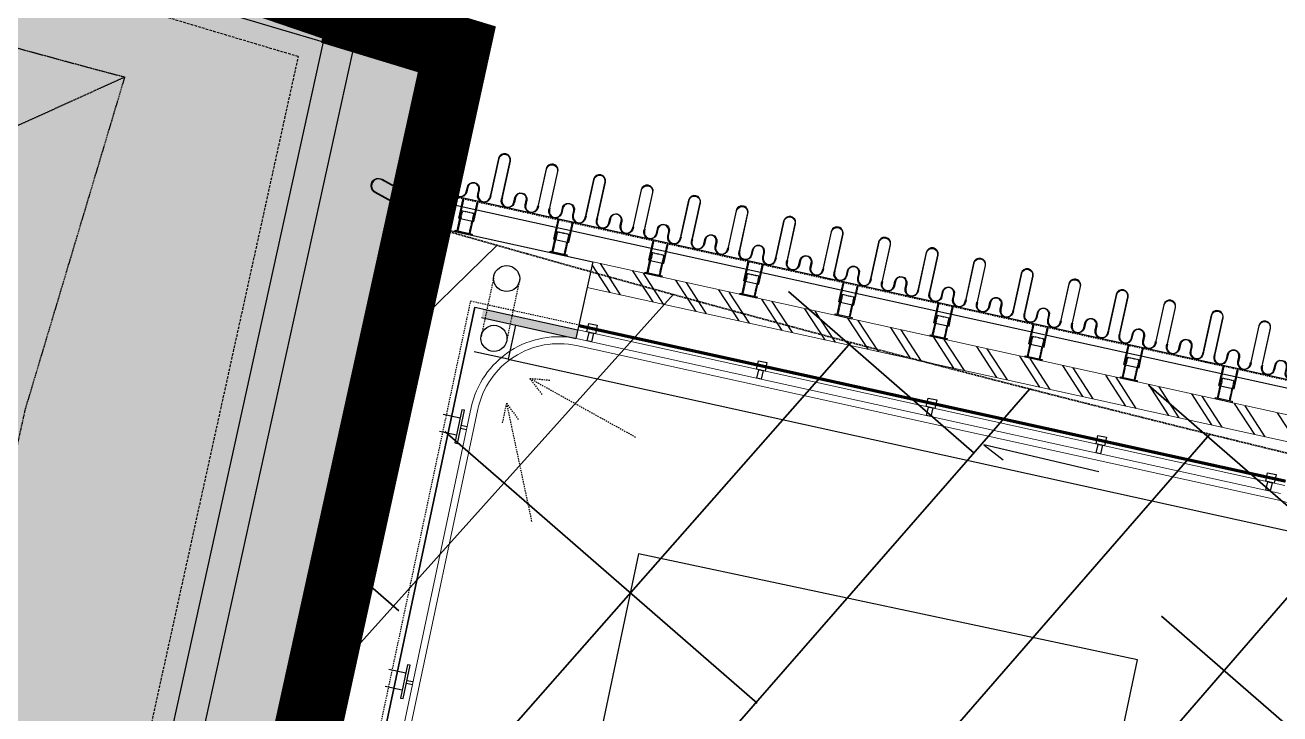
# Model space of a CAD drawing. Header units: millimetres. Extents: x 306 to 836129804, y -168137 to 818603917.
# Drawn here: x 834523970 to 834531193, y 818151856 to 818155819 of the extents above; entities that cross this region are included whole.
import ezdxf

# ---------------------------------------------------------------- set-up
doc = ezdxf.new("R2010")
doc.units = ezdxf.units.MM
doc.header["$LTSCALE"] = 3
for name, pattern in [('3A35X-MAGP-P-SB$0$3A35X-MAGP-P-SB$0$HIDDEN', [0.375, 0.25, -0.125]), ('ACAD_ISO03W100', [30, 12, -18]), ('B0701', [2.34375, 1.5625, -0.78125]), ('Dash 1_100', [2.25, 1.25, -1]), ('DASHED', [0.75, 0.5, -0.25]), ('DIVIDE', [1.25, 0.5, -0.25, 0, -0.25, 0, -0.25]), ('Member Hidden', [4.5, 2.5, -2])]:
    doc.linetypes.add(name, pattern=pattern)
for name, color, linetype in [('_ANCILIARY', 40, 'Continuous'), ('_ANCILIARY HATCH', 1, 'Continuous'), ('_DEV LINE', 96, 'DIVIDE'), ('_P34', 251, 'Continuous'), ('_SUBLEASE', 241, 'Continuous'), ('_SUBLEASE LINE', 10, 'DIVIDE'), ('A-ALUM_CLADD', 251, 'Continuous'), ('A-ALUM_CLADD_H', 251, 'Member Hidden'), ('A-ALUM_CLADD_S', 251, 'Continuous'), ('A-DETL-MEND_H', 251, 'Member Hidden'), ('A-DRAIN', 251, 'Continuous'), ('A-FLOR-BALUSTRADE', 251, 'Continuous'), ('A-FLOR-HRAL_FIX', 251, 'Continuous'), ('ADS060_1', 251, 'Continuous'), ('ADS240__', 251, 'Continuous'), ('ADS280_R', 251, 'Member Hidden')]:
    doc.layers.add(name, color=color, linetype=linetype)
for name, color, linetype, lineweight in [('A-FLOR-HRAL', 251, 'Continuous', 13), ('ADS060', 251, 'Continuous', 30), ('ADS280__', 251, 'Continuous', 13), ('ADS280_S', 251, 'Continuous', 30), ('Eva-New', 1, 'ACAD_ISO03W100', 18), ('Hatch (HOR not under LTC submission)', 252, 'Continuous', 35), ('UAJ-23FLOR-a3', 251, 'Continuous', 13), ('UAJ-28STRU', 251, 'Continuous', 35)]:
    doc.layers.add(name, color=color, linetype=linetype, lineweight=lineweight)

# ---------------------------------------------------------------- blocks, each defined once
blk = doc.blocks.new('Handrail Fix')
at = {"layer": 'A-FLOR-HRAL_FIX'}
for p, q in [((-50.00000059604645, 100.3151458501816), (-50, -8.344650268554688e-07)), ((49.99999940395355, 100.315146446228), (50, -3.576278686523438e-07)), ((-7.500000238418579, -15.00000083446503), (-7.49999988079071, -50.00000083446503)), ((7.50000011920929, -50.00000083446503), (7.499999761581421, -15.00000071525574))]:
    blk.add_line(p, q, dxfattribs=at)
blk.add_lwpolyline([(97.80346667766571, -1.192092895507812e-07), (-97.80346667766571, -1.192092895507812e-07), (-97.80346667766571, -15.00000131130219), (97.80346667766571, -15.00000143051147)], close=True, dxfattribs=at)
blk = doc.blocks.new('*U2913')
at = {"layer": 'A-FLOR-HRAL_FIX'}
for points in [[(-13.09688436985016, 51.70547437667847), (35.47304677963257, 39.83274304866791), (23.60031533241272, -8.737188458442688), (-24.96961581707001, 3.135542869567871)], [(-12.82713341712952, 0.1673601865768433), (11.45783185958862, -5.769005537033081), (-0.414900541305542, -54.33893668651581), (-24.69986498355865, -48.40257167816162)]]:
    blk.add_lwpolyline(points, close=True, dxfattribs=at)
blk = doc.blocks.new('*U2912')
at = {"layer": 'A-FLOR-HRAL_FIX', "linetype": 'ByBlock', "lineweight": -2, "transparency": 16777216}
for p in [(0, 0), (971.3986302630441, -237.4546296097049), (1942.797260526088, -474.9092592194098), (2914.195890789132, -712.3638888291146), (3885.594521052176, -949.8185184388195)]:
    blk.add_blockref('*U2913', p, dxfattribs=at)
blk = doc.blocks.new('Cladding_Fixing')
at = {"layer": 'A-ALUM_CLADD_H', "ltscale": 0.3}
for p, q in [((0.2337154150009155, 33.0491738319397), (72.23171532154083, 32.5400218963623)), ((72.27697360515594, 38.93986201286316), (142.3540322780609, 38.44429433345795)), ((-0.233715295791626, -33.04917371273041), (71.76428484916687, -33.55832540988922)), ((71.71902656555176, -39.95816540718079), (141.7960855960846, -40.45373260974884))]:
    blk.add_line(p, q, dxfattribs=at)
at = {"layer": 'A-ALUM_CLADD_H', "ltscale": 0.2}
for p, q in [((118.7305524349213, 32.21119368076324), (72.23171496391296, 32.54002177715302)), ((118.7659106254578, 37.21106898784637), (72.26707303524017, 37.53989696502686)), ((118.7659106254578, 37.2110687494278), (118.227764248848, -38.88702857494354)), ((118.2277636528015, -38.88702881336212), (71.72892618179321, -38.55820059776306)), ((118.2631219625473, -33.88715398311615), (71.76428461074829, -33.5583256483078))]:
    blk.add_line(p, q, dxfattribs=at)
at = {"layer": 'A-ALUM_CLADD_H', "ltscale": 0.1}
for p, q in [((142.3540327548981, 38.44429469108582), (187.1788446903229, 38.12730467319489)), ((142.3893904685974, 43.44416975975037), (187.2142174243927, 43.12717986106873)), ((141.623131275177, -45.45263481140137), (186.5852938890457, -45.77059614658356)), ((141.6584891080856, -40.45275986194611), (186.6206666231155, -40.77072107791901))]:
    blk.add_line(p, q, dxfattribs=at)
at = {"layer": 'A-ALUM_CLADD_S'}
for p, q in [((0.2690731287002563, 38.04904866218567), (72.26707315444946, 37.53989684581757)), ((72.31233143806458, 43.93973696231842), (71.68366885185242, -44.95804023742676)), ((72.31233143806458, 43.93973696231842), (142.3893903493881, 43.44416964054108)), ((-0.269073486328125, -38.04904878139496), (71.72892677783966, -38.55820059776306)), ((71.68366885185242, -44.95804023742676), (141.7607278823853, -45.45360743999481))]:
    blk.add_line(p, q, dxfattribs=at)
blk.add_lwpolyline([(-8.353578329086304, -49.94217658042908), (-7.646420836448669, 50.05532348155975), (0.3535786867141724, 49.9987496137619), (-0.3535784482955933, -49.99874973297119)], close=True, dxfattribs=at)
blk = doc.blocks.new('Cladding')
at = {"layer": 'A-ALUM_CLADD'}
blk.add_lwpolyline([(25.80037081241608, -24.39472186565399), (123.807232260704, 299.5204206705093, -0.9999999994549248), (206.1214401721954, 274.61317050457), (148.2058537006378, 83.21205997467041, 0.7216691233340303), (202.4552654027939, 44.86476027965546), (226.6088246107101, 62.6581734418869, -0.9999999992976364), (268.1267892122269, 6.299867391586304), (243.973228931427, -11.49354588985443, 0.7213508956913973), (264.4864027500153, -74.67183530330658), (464.4779644012451, -76.08668029308319, -0.9999999983369033), (463.9827601909637, -146.0849281549454), (250.4885270595551, -144.5745595693588), (250.5097501277924, -141.5746341943741), (464.0039830207825, -143.0850021839142, 1), (464.4567413330078, -79.08660471439362), (264.4651790857315, -77.67176020145416, -0.7213493573383642), (242.1938878297806, -9.078189969062805), (266.3474477529526, 8.715224027633667, 0.9999999999999999), (228.3881661891937, 60.24281775951385), (204.2346061468124, 42.44940388202667, -0.7216691215872707), (145.334428191185, 84.08091807365417), (203.2500140666962, 275.4820288419724, 1.000000002024241), (126.6786720752716, 298.6516097784042), (28.67181396484375, -25.26351940631866)], format="xyb", close=True, dxfattribs=at)
at = {"layer": 'A-ALUM_CLADD', "flags": 128}
for points in [[(245.9817456007004, -357.5481913089752), (235.4820077419281, -357.4739099740982, -1), (236.0196573734283, -281.4758114814758), (263.0189814567566, -281.6668193340302, 1), (263.471740603447, -217.668420791626), (236.4724148511887, -217.4774135351181, -1), (237.0100655555725, -141.4793154001236), (247.5098044872284, -141.5535960197449), (247.4885807037354, -144.5535207986832), (236.9888433218002, -144.479240655899, 0.9999999999999999), (236.4936388731003, -214.4774885177612), (263.4929634332657, -214.6684958934784, -0.9999999999999999), (262.9977586269379, -284.6667442321777), (235.9984351396561, -284.4757369756699, 0.9999999999999999), (235.5032308101654, -354.4739855527878), (246.0029695034027, -354.5482662916183)], [(248.9816896915436, -357.5692286491394), (462.4759433269501, -359.0795979499817, -1), (462.0231854915619, -423.0779963731766), (248.5289313793182, -421.5676275491714), (248.5077086687088, -424.5675526857376), (462.001962184906, -426.0779206752777, 0.9999999999999999), (462.4971663951874, -356.0796731710434), (249.002913236618, -354.5693038702011)], [(244.0009299516678, -637.5411843061447), (233.5011925697327, -637.4669027328491, -1), (234.0388420820236, -561.4688060283661), (261.0381661653519, -561.6598128080368, 1), (261.4909240007401, -497.6614143848419), (234.4915995597839, -497.470407128334, -1), (235.0292499065399, -421.4723091125488), (245.5289883613586, -421.5465896129608), (245.5077645778656, -424.5465145111084), (235.0080261230469, -424.4722337722778, 0.9999999999999999), (234.5128228664398, -494.4704823493958), (261.5121474266052, -494.6614894866943, -0.9999999999999999), (261.0169434547424, -564.6597381830215), (234.017618894577, -564.4687298536301, 0.9999999999999999), (233.5224150419235, -634.466979265213), (244.0221531391144, -634.541259765625)], [(247.0008562803268, -637.5624076128006), (460.4951102733612, -639.072776556015, -1), (460.0423529148102, -703.0711747407913), (246.5480990409851, -701.5608063936234), (246.5268759727478, -704.5607312917709), (460.0211296081543, -706.0710996389389, 0.9999999999999999), (460.5163334608078, -636.0728515386581), (247.022079706192, -634.5624817609787)], [(242.0201141834259, -917.5341778993607), (231.5203762054443, -917.4598966836929, -1), (232.0580263137817, -841.461798787117), (259.0573508739471, -841.6528064012527, 1), (259.5101084709167, -777.6544083356857), (232.5107839107513, -777.4633997678757, -1), (233.0484342575073, -701.4653025865555), (243.548171877861, -701.5395826101303), (243.5269492864609, -704.5395076274872), (233.02721118927, -704.4652274847031, 0.9999999999999999), (232.5320068597794, -774.4634754657745), (259.5313315391541, -774.6544834375381, -0.9999999999999999), (259.0361276865005, -844.6527305841446), (232.0368032455444, -844.461724281311, 0.9999999999999999), (231.5415993928909, -914.4599720239639), (242.0413370132446, -914.5342533588409)], [(245.0200399160385, -917.5552154779434), (458.5142933130264, -919.0655845403671, -1), (458.0615355968475, -983.063982963562), (244.5672812461853, -981.5536141395569), (244.5460584163666, -984.5535385608673), (458.0403122901917, -986.0639082193375, 0.9999999999999999), (458.535516500473, -916.0656597614288), (245.0412628650665, -914.5552909374237)], [(240.0392980575562, -1197.52717089653), (229.539560675621, -1197.452890515327, -1), (230.0772109031677, -1121.454792380333), (257.0765345096588, -1121.645799160004, 1), (257.5292924642563, -1057.647401571274), (230.5299680233002, -1057.456394433975, -1), (231.067617893219, -981.4582960605621), (241.567356467247, -981.5325764417648), (241.5461330413818, -984.532500743866), (231.0463950634003, -984.4582203626633, 0.9999999999999999), (230.5511907339096, -1054.456468462944), (257.55051612854, -1054.647475481033, -0.9999999999999999), (257.0553119182587, -1124.645724892616), (230.0559875965118, -1124.454717040062, 0.9999999999999999), (229.5607831478119, -1194.452964901924), (240.0605217218399, -1194.527246952057)], [(243.0392415523529, -1197.548394441605), (456.5334959030151, -1199.058763980865, -1), (456.0807377099991, -1263.057161688805), (242.5864832401276, -1261.546793341637), (242.565260887146, -1264.546717524529), (456.0595141649246, -1266.057087063789, 0.9999999999999999), (456.5547184944153, -1196.058838367462), (243.0604648590088, -1194.548470020294)], [(238.0584819316864, -1477.520164847374), (227.5587451457977, -1477.445884108543, -1), (228.0963952541351, -1401.447786092758), (255.0957186222076, -1401.638793349266, 1), (255.5484771728516, -1337.640394926071), (228.5491523742676, -1337.449387907982, -1), (229.0868020057678, -1261.45128929615), (239.5865408182144, -1261.525569558144), (239.5653179883957, -1264.525495290756), (229.0655791759491, -1264.451213717461, 0.9999999999999999), (228.5703756809235, -1334.449462771416), (255.5697001218796, -1334.640470385551, -0.9999999999999999), (255.0744960308075, -1404.638718605042), (228.0751719474792, -1404.447711467743, 0.9999999999999999), (227.5799674987793, -1474.445959091187), (238.0797054767609, -1474.520239830017)], [(241.0584251880646, -1477.541202902794), (454.5526784658432, -1479.05157160759, -1), (454.0999213457108, -1543.049970030785), (240.6056671142578, -1541.539601445198), (240.5844435691833, -1544.539525985718), (454.0786978006363, -1546.049895048141, 0.9999999999999999), (454.5739018917084, -1476.051646709442), (241.0796476602554, -1474.541277647018)], [(236.0776665210724, -1757.513157963753), (225.577929019928, -1757.438877463341, -1), (226.1155791282654, -1681.440779209137), (253.1149034500122, -1681.631786823273, 1), (253.5676612854004, -1617.633387804031), (226.5683369636536, -1617.442380905151, -1), (227.1059869527817, -1541.44428217411), (237.6057250499725, -1541.51856303215), (237.5845023393631, -1544.518488168716), (227.0847635269165, -1544.444207668304, 0.9999999999999999), (226.5895599126816, -1614.442455649376), (253.5888842344284, -1614.633463144302, -0.9999999999999999), (253.0936803817749, -1684.631711244583), (226.0943560600281, -1684.440703868866, 0.9999999999999999), (225.5991523265839, -1754.438952326775), (236.0988893508911, -1754.513232707977)], [(239.0775945186615, -1757.534566879272), (452.5718486309052, -1759.044935464859, -1), (452.1190905570984, -1823.043334126472), (238.6248369216919, -1821.532964587212), (238.603613615036, -1824.532889842987), (452.0978679656982, -1826.043258905411, 0.9999999999999999), (452.5930716991425, -1756.04501080513), (239.0988175868988, -1754.534641861916)], [(234.0968505144119, -2037.506152391434), (223.5971131324768, -2037.431870818138, -1), (224.1347632408142, -1961.433772206306), (251.1340876817703, -1961.624780535698, 1), (251.5868448019028, -1897.626381993294), (224.5875214338303, -1897.43537402153, -1), (225.1251711845398, -1821.437276601791), (235.6249091625214, -1821.511556863785), (235.6036866903305, -1824.511481404305), (225.1039481163025, -1824.437201142311, 0.9999999999999999), (224.6087437868118, -1894.43544948101), (251.6080687046051, -1894.62645637989, -0.9999999999999999), (251.1128647327423, -1964.624704480171), (224.1135400533676, -1964.433698296547, 0.9999999999999999), (223.6183363199234, -2034.431945800781), (234.1180740594864, -2034.506226420403)], [(237.0967772006989, -2037.527374386787), (450.5910320281982, -2039.037743926048, -1), (450.1382735967636, -2103.036141991615), (236.6440209150314, -2101.525772929192), (236.6227972507477, -2104.525697827339), (450.1170505285263, -2106.036067128181, 0.9999999999999999), (450.612254858017, -2036.037819027901), (237.1180008649826, -2034.527449727058)], [(232.1160364151001, -2317.499330163002), (221.616299033165, -2317.425049543381, -1), (222.1539478302002, -2241.42695081234), (249.1532733440399, -2241.617959141731, 1), (249.6060305833817, -2177.619560241699), (222.6067063808441, -2177.42855322361, -1), (223.1443568468094, -2101.430454969406), (233.6440949440002, -2101.504735708237), (233.6228711605072, -2104.504660367966), (223.1231338977814, -2104.430380344391, 0.9999999999999999), (222.6279298067093, -2174.428627729416), (249.6272535324097, -2174.619635224342, -0.9999999999999999), (249.1320495605469, -2244.617883682251), (222.1327254772186, -2244.42687702179, 0.9999999999999999), (221.6375213861465, -2314.425124526024), (232.1372601985931, -2314.499405503273)], [(230.1352195739746, -2597.492138028145), (219.6354811191559, -2597.417857885361, -1), (220.1731314659119, -2521.419759511948), (247.1724560260773, -2521.610766530037, 1), (247.6252137422562, -2457.612368345261), (220.6258893013, -2457.421360969543, -1), (221.1635394096375, -2381.423262953758), (231.6632781028748, -2381.497543931007), (231.6420547962189, -2384.497468948364), (221.1423165798187, -2384.423187732697, 0.9999999999999999), (220.6471121311188, -2454.421435713768), (247.6464366912842, -2454.612443447113, -0.9999999999999999), (247.1512331962585, -2524.610691070557), (220.151908993721, -2524.419684529305, 0.9999999999999999), (219.6567049026489, -2594.417932868004), (230.1564421653748, -2594.492214083672)], [(235.1159620285034, -2317.520368814468), (448.6102161407471, -2319.030737042427, -1), (448.1574577093124, -2383.02913582325), (234.6632041931152, -2381.518766760826), (234.6419811248779, -2384.518691539764), (448.1362346410751, -2386.029060959816, 0.9999999999999999), (448.6314390897751, -2316.030812382698), (235.1371850967407, -2314.520443081856)], [(235.1159763336182, -2317.520368218422), (448.6102306842804, -2319.030737042427, -1), (448.1574730873108, -2383.029135942459), (234.6632192134857, -2381.518766880035), (234.6419961452484, -2384.518691658974), (448.1362496614456, -2386.02906024456, 0.9999999999999999), (448.6314537525177, -2316.030812621117), (235.1371999979019, -2314.520443439484)], [(233.1351599693298, -2597.513176321983), (446.6294137239456, -2599.02354490757, -1), (446.1766562461853, -2663.021944284439), (232.6824011802673, -2661.511574268341), (232.6611790657043, -2664.511499881744), (446.155433177948, -2666.021869182587, 0.9999999999999999), (446.6506366729736, -2596.023620724678), (233.1563827991486, -2594.513250946999)], [(228.1544036865234, -2877.485132098198), (217.6546652317047, -2877.410851716995, -1), (218.1923155784607, -2801.412753582001), (245.1916403770447, -2801.603759884834, 1), (245.6443979740143, -2737.60536134243), (218.6450740098953, -2737.414354801178, -1), (219.1827231645584, -2661.416256189346), (229.6824617385864, -2661.490537524223), (229.6612387895584, -2664.490461587906), (219.1615009307861, -2664.416181325912, 0.9999999999999999), (218.6662968397141, -2734.41442990303), (245.6656210422516, -2734.605437278748, -0.9999999999999999), (245.1704173088074, -2804.603685498238), (218.1710920333862, -2804.412678480148, 0.9999999999999999), (217.6758890151978, -2874.410925984383), (228.1756267547607, -2874.485206961632)], [(231.1543443202972, -2877.506355404854), (444.6485984325409, -2879.016723752022, -1), (444.195839881897, -2943.015122413635), (230.7015863656998, -2941.504753947258), (230.6803636550903, -2944.50467813015), (444.1746170520782, -2946.015047430992, 0.9999999999999999), (444.6698212623596, -2876.01679956913), (231.1755675077438, -2874.506429314613)], [(226.1735880374908, -3157.478125333786), (215.6738502979279, -3157.403845071793, -1), (216.2115004062653, -3081.405746221542), (243.2108249664307, -3081.596753835678, 1), (243.6635822057724, -3017.598355054855), (216.6642581224442, -3017.407347559929, -1), (217.2019081115723, -2941.409249186516), (227.7016463279724, -2941.483530640602), (227.6804226636887, -2944.483455181122), (217.1806846857071, -2944.409174919128, 0.9999999999999999), (216.6854810714722, -3014.4074229002), (243.6848047971725, -3014.598430037498, -0.9999999999999999), (243.1896014213562, -3084.596679091454), (216.1902766227722, -3084.405671000481, 0.9999999999999999), (215.6950733661652, -3154.403920292854), (226.1948111057281, -3154.478200554848)], [(229.1735273599625, -3157.499162435532), (442.6677808761597, -3159.009532094002, -1), (442.2150237560272, -3223.007931113243), (228.7207686901093, -3221.497561335564), (228.699546456337, -3224.497486829758), (442.1938006877899, -3226.007856249809, 0.9999999999999999), (442.689003944397, -3156.009607434273), (229.1947505474091, -3154.499238371849)], [(224.192772269249, -3437.471119403839), (213.6930342912674, -3437.396837830544, -1), (214.2306839227676, -3361.398739814758), (241.2300088405609, -3361.589747309685, 1), (241.6827664375305, -3297.591349005699), (214.6834425926208, -3297.400341272354, -1), (215.221092581749, -3221.40224313736), (225.7208305597305, -3221.476523995399), (225.6996066570282, -3224.476448297501), (215.1998691558838, -3224.402168393135, 0.9999999999999999), (214.704666018486, -3294.400416254997), (241.7039897441864, -3294.591423988342, -0.9999999999999999), (241.2087860107422, -3364.589672088623), (214.2094613313675, -3364.398665428162, 0.9999999999999999), (213.7142570018768, -3434.39691388607), (224.2139956951141, -3434.471194386482)], [(227.1926989555359, -3437.492341756821), (440.6869531869888, -3439.002710223198, -1), (440.2341947555542, -3503.001108884811), (226.739941239357, -3501.490740299225), (226.7187179327011, -3504.490665435791), (440.2129724025726, -3506.00103366375, 0.9999999999999999), (440.7081758975983, -3436.002786397934), (227.2139217853546, -3434.492416739464)], [(222.2119573354721, -3717.464112639427), (211.7122187614441, -3717.389832019806, -1), (212.2498686313629, -3641.391733288765), (239.249193072319, -3641.582740664482, 1), (239.7019504308701, -3577.584341883659), (212.7026264667511, -3577.39333486557, -1), (213.2402765750885, -3501.395237088203), (223.7400143146515, -3501.46951687336), (223.7187914848328, -3504.469441771507), (213.2190536260605, -3504.395161271095, 0.9999999999999999), (212.7238495349884, -3574.393409609795), (239.7231737375259, -3574.58441722393, -0.9999999999999999), (239.227970123291, -3644.582665681839), (212.2286448478699, -3644.391658425331, 0.9999999999999999), (211.7334409952164, -3714.38990676403), (222.2331795692444, -3714.464187026024)], [(225.2118819952011, -3717.485149741173), (438.7061361074448, -3718.995518565178, -1), (438.2533783912659, -3782.993918061256), (224.7591242790222, -3781.483548760414), (224.7379012107849, -3784.483473300934), (438.2321546077728, -3785.993841528893, 0.9999999999999999), (438.7273592948914, -3715.995594024658), (225.2331049442291, -3714.485224246979)], [(220.2311407327652, -3997.457105398178), (209.7314028739929, -3997.382825016975, -1), (210.2690521478653, -3921.384726643562), (237.2683770656586, -3921.575733661652, 1), (237.7211351394653, -3857.577335476875), (210.7218111753464, -3857.386328101158, -1), (211.2594610452652, -3781.388229727745), (221.7591989040375, -3781.462510466576), (221.7379752397537, -3784.462435603142), (211.2382377386093, -3784.388154983521, 0.9999999999999999), (210.7430338859558, -3854.386402964592), (237.7423579692841, -3854.577410697937, -0.9999999999999999), (237.2471543550491, -3924.575659275055), (210.2478294372559, -3924.384651422501, 0.9999999999999999), (209.7526261806488, -3994.382900118828), (220.2523635625839, -3994.457180738449)], [(223.2310781478882, -3997.47851395607), (436.7253320217133, -3998.988883972168, -1), (436.2725747823715, -4062.987281680107), (222.7783198356628, -4061.476912379265), (222.7570968866348, -4064.47683763504), (436.2513512372971, -4065.98720729351, 0.9999999999999999), (436.7465550899506, -3995.988958835602), (223.2523012161255, -3994.478588700294)], [(218.2503252029419, -4277.450099110603), (207.7505867481232, -4277.375818133354, -1), (208.288237452507, -4201.37771987915), (235.2875611782074, -4201.568727493286, 1), (235.7403197288513, -4137.570328950882), (208.7409949302673, -4137.379321694374, -1), (209.2786450386047, -4061.381223082542), (219.7783834934235, -4061.455504059792), (219.7571600675583, -4064.455428481102), (209.257422208786, -4064.38114798069, 0.9999999999999999), (208.7622179985046, -4134.379396319389), (235.76154255867, -4134.570403814316, -0.9999999999999999), (235.2663383483887, -4204.568652749062), (208.2670142650604, -4204.377645015717, 0.9999999999999999), (207.7718095779419, -4274.375892996788), (218.2715487480164, -4274.450173974037)], [(221.2502610683441, -4277.471321702003), (434.7445154190063, -4278.981692075729, -1), (434.2917573451996, -4342.980090260506), (220.7975032329559, -4341.469720005989), (220.7762796878815, -4344.469645380974), (434.2705340385437, -4345.980014681816, 0.9999999999999999), (434.7657380104065, -4275.981766581535), (221.2714848518372, -4274.471397638321)], [(216.2695097923279, -4557.443277955055), (205.7697725296021, -4557.368996858597, -1), (206.3074226379395, -4481.370899438858), (233.3067464828491, -4481.561906456947, 1), (233.7595047950745, -4417.563507199287), (206.7601804733276, -4417.372500896454, -1), (207.2978295087814, -4341.374402165413), (217.797568321228, -4341.448682904243), (217.7763457298279, -4344.448608160019), (207.2766072750092, -4344.374327421188, 0.9999999999999999), (206.7814035415649, -4414.372575879097), (233.7807281017303, -4414.563582658768, -0.9999999999999999), (233.285523891449, -4484.561831235886), (206.2861995697021, -4484.370823740959, 0.9999999999999999), (205.7909955978394, -4554.369072675705), (216.2907335758209, -4554.44335258007)], [(214.2886939048767, -4837.436085700989), (203.7889552116394, -4837.361805081367, -1), (204.3266054391861, -4761.363707780838), (231.3259296417236, -4761.554713845253, 1), (231.778687953949, -4697.556316018105), (204.7793632745743, -4697.365308880806, -1), (205.317013502121, -4621.367210149765), (215.816751241684, -4621.441491127014), (215.7955286502838, -4624.441415905952), (205.2957903146744, -4624.367135763168, 0.9999999999999999), (204.8005863428116, -4694.365384221077), (231.7999103069305, -4694.556391000748, -0.9999999999999999), (231.3047068119049, -4764.554639101028), (204.3053829669952, -4764.363632082939, 0.9999999999999999), (203.8101785182953, -4834.361880421638), (214.3099173307419, -4834.436160087585)], [(219.2694358825684, -4557.464315652847), (432.7636897563934, -4558.97468483448, -1), (432.3109321594238, -4622.973082900047), (218.8166780471802, -4621.462714314461), (218.79545545578, -4624.462639570236), (432.2897090911865, -4625.973008036613, 0.9999999999999999), (432.7849135398865, -4555.974759459496), (219.2906588315964, -4554.464390397072)], [(219.2694358825684, -4557.464315652847), (432.7636897563934, -4558.97468483448, -1), (432.3109321594238, -4622.973082900047), (218.8166780471802, -4621.462714314461), (218.79545545578, -4624.462639570236), (432.2897090911865, -4625.973008036613, 0.9999999999999999), (432.7849135398865, -4555.974759459496), (219.2906588315964, -4554.464390397072)], [(217.2886190414429, -4837.457123279572), (430.7828730344772, -4838.96749329567, -1), (430.3301141262054, -4902.96589076519), (216.8358612060547, -4901.455522060394), (216.8146384954453, -4904.455446362495), (430.3088915348053, -4905.965816617012, 0.9999999999999999), (430.8040964603424, -4835.967567443848), (217.3098418712616, -4834.457198619843)], [(212.3078780174255, -5117.429079174995), (201.808140039444, -5117.354798793793, -1), (202.3457899093628, -5041.356700062752), (229.3451141119003, -5041.547706961632, 1), (229.797872543335, -4977.549309492111), (202.798547744751, -4977.358301401138, -1), (203.3361977338791, -4901.360204219818), (213.8359352350235, -4901.434484839439), (213.8147126436234, -4904.434409618378), (203.3149741888046, -4904.36012840271, 0.9999999999999999), (202.8197705745697, -4974.358377456665), (229.8190947771072, -4974.549383640289, -0.9999999999999999), (229.323890209198, -5044.547633051872), (202.3245666027069, -5044.356625795364, 0.9999999999999999), (201.8293627500534, -5114.354873299599), (212.3291008472443, -5114.429154038429)]]:
    blk.add_lwpolyline(points, format="xyb", close=True, dxfattribs=at)
at = {"layer": 'A-ALUM_CLADD_H'}
blk.add_line((195.0018336772919, -1.378992199897766), (98.51516270637512, -13639.68931663036), dxfattribs=at)
at = {"layer": 'A-ALUM_CLADD_S'}
for p, q in [((150.0029596090317, -1.060625433921814), (53.75258409976959, -13605.97087645531)), ((200.0017085075378, -1.414350628852844), (103.4887883663177, -13643.43505322933)), ((150.0029584169388, -1.060774922370911), (199.9949994087219, -1.414303064346313)), ((178.1998813152313, -2376.119180440903), (178.5818963050842, -2322.120544791222)), ((162.3533551692963, -4616.063127875328), (162.7353689670563, -4562.064491629601))]:
    blk.add_line(p, q, dxfattribs=at)
for p in [(6.265566468238831, -247.8504233360291), (2.303935289382935, -807.8364098072052), (-1.657697200775146, -1367.822396636009), (-5.619327425956726, -1927.808568954468), (-9.580959677696228, -2487.794370889664), (-13.54259133338928, -3047.780357003212), (-17.50422334671021, -3607.766343951225), (-21.46585321426392, -4167.752516388893), (-25.42748618125916, -4727.738318324089)]:
    blk.add_blockref('Cladding_Fixing', p, dxfattribs=at)
blk = doc.blocks.new('3A35X-MAGP-P-LD-00-0')
at = {"layer": 'ADS060'}
h = blk.add_hatch(dxfattribs=at)
h.set_pattern_fill('FP_1', color=256, scale=0.9999999999999998, angle=0.4247657505205502, style=0, pattern_type=2)
h.set_pattern_definition([(122.9987037505205, (835227484.5833691, 818098913.8702449), (-149.1178177614596, -96.83344683558539), []), (122.9987037505205, (835227298.2471479, 818098953.481638), (-149.1178177614596, -96.83344683558539), [])])
h.paths.add_polyline_path([(834531277.586486, 818153413.4529101), (834531311.9469162, 818153558.6764684), (834527237.4670022, 818154456.1377065), (834527206.2793324, 818154309.4276183)])
at = {"layer": 'ADS060_1', "extrusion": (1.880910302515561e-16, 5.786629276315583e-16, -1)}
blk.add_hatch(color=256, dxfattribs=at).paths.add_polyline_path([(-834527140.789384, 818154016.6500374), (-834527151.5314486, 818154065.482486), (-834526607.3661113, 818154185.1868888), (-834526596.9691302, 818154136.278529)])
at = {"layer": 'A-DETL-MEND_H', "linetype": 'Member Hidden'}
for p, q in [((834526875.2833239, 818153786.4728127), (834527487.5094212, 818153447.0921917)), ((834526875.2833239, 818153786.4728127), (834526947.4989527, 818153690.6349132)), ((834526875.2833239, 818153786.4728127), (834526994.8264501, 818153776.0114119)), ((834526740.9772013, 818153644.1865853), (834526716.0251364, 818153526.8094392)), ((834526740.9772013, 818153644.1865853), (834526886.4998546, 818152959.4799639)), ((834526740.9772013, 818153644.1865853), (834526811.5092298, 818153547.102946))]:
    blk.add_line(p, q, dxfattribs=at)
at = {"layer": 'A-DRAIN', "linetype": 'Member Hidden'}
for p, q in [((834526667.2750098, 818154365.3793948), (834526594.1493284, 818154021.3884901)), ((834526816.9825865, 818154356.0176928), (834526743.8569052, 818154012.0267884))]:
    blk.add_line(p, q, dxfattribs=at)
at = {"layer": 'A-DRAIN'}
for p, q in [((834526792.366537, 818154093.295477), (834526750.7125174, 818153897.6765893)), ((834526750.7125175, 818153897.6765894), (834526555.0839406, 818153939.263366)), ((834526750.7125175, 818153897.6765891), (834531702.4526991, 818152808.442436)), ((834530150.954042, 818153248.4165616), (834529489.2240838, 818153404.9843173)), ((834529489.2240835, 818153404.9843175), (834529599.0752115, 818153318.1930175))]:
    blk.add_line(p, q, dxfattribs=at)
for centre in [(834526742.1287981, 818154360.6985438), (834526669.0031166, 818154016.7076391)]:
    blk.add_circle(centre, 74.9999999999686, dxfattribs=at)
at = {"layer": 'A-FLOR-BALUSTRADE', "extrusion": (1.490972701279067e-07, -3.279811924478855e-08, 0.9999999999999885), "const_width": 17.99999999999998, "elevation": 97.59180554065418, "flags": 128}
blk.add_lwpolyline([(834527156.9024708, 818154089.8987212), (834531225.8830234, 818153194.8125184)], dxfattribs=at)
at = {"layer": 'A-FLOR-HRAL'}
for p, q in [((834526537.9519597, 818153618.2211424), (834524738.5182651, 818145153.4952985)), ((834524777.6484609, 818145145.1990201), (834526577.0776746, 818153609.9037874))]:
    blk.add_line(p, q, dxfattribs=at)
at = {"layer": 'A-FLOR-HRAL', "extrusion": (0, 0, -1)}
for centre, radius in [((-834527041.6955454, 818153511.1351957), 515), ((-834527041.6955454, 818153511.1351956), 475.0000000000004)]:
    blk.add_arc(centre, radius, 12.00129932160978, 102.4062067002164, dxfattribs=at)
at = {"layer": 'A-FLOR-HRAL'}
blk.add_arc((834531085.1232749, 818152621.6700498), 475.0000000000002, 347.9987006783902, 77.59379329978356, dxfattribs=at)
at = {"layer": 'ADS060_1'}
for p, q in [((834526558.5324426, 818154195.9292212), (834524521.149037, 818144611.8896289)), ((834526596.9691302, 818154136.278529), (834527140.789384, 818154016.6500375))]:
    blk.add_line(p, q, dxfattribs=at)
at = {"layer": 'ADS240__'}
for p, q in [((834527501.586911, 818152776.902884), (834526420.2279187, 818147690.076339)), ((834530372.4118509, 818152166.633456), (834527501.586911, 818152776.902884)), ((834529688.2172617, 818148948.0503234), (834530372.4118509, 818152166.633456))]:
    blk.add_line(p, q, dxfattribs=at)
at = {"layer": 'ADS280__'}
for p, q in [((834531306.4435138, 818153561.0331314), (834527237.4670008, 818154456.1376987)), ((834531274.2166593, 818153414.5359305), (834527205.2401462, 818154309.6404977)), ((834531220.5069983, 818153170.3735412), (834527151.5304857, 818154065.4781088)), ((834531195.7665385, 818153124.6442719), (834527152.3388093, 818154014.1094177)), ((834531187.172887, 818153085.5783129), (834527143.7451575, 818153975.0434587))]:
    blk.add_line(p, q, dxfattribs=at)
at = {"layer": 'ADS280_R'}
for p, q in [((834524485.561233, 818144588.7845286), (834526535.4595507, 818154231.7220302)), ((834526535.4595507, 818154231.7220302), (834527152.6782718, 818154095.94749))]:
    blk.add_line(p, q, dxfattribs=at)
at = {"layer": 'ADS280_S'}
for p, q in [((834526251.027881, 818154673.1372705), (834524046.7128292, 818144303.8071988)), ((834526251.027881, 818154673.1372706), (834527237.4670008, 818154456.1376987)), ((834527237.4670025, 818154456.1377065), (834527140.789384, 818154016.6500374)), ((834524521.1435363, 818144611.8907982), (834526558.5269686, 818154195.9305165)), ((834526558.5324428, 818154195.9292212), (834527151.5314486, 818154065.482486))]:
    blk.add_line(p, q, dxfattribs=at)
at = {"layer": 'A-ALUM_CLADD', "rotation": 77.9987000004271}
blk.add_blockref('Cladding', (834526251.0278809, 818154673.1372713), dxfattribs=at)
at = {"layer": 'A-FLOR-HRAL_FIX'}
for name, p, rotation in [('*U2912', (834527229.439565, 818154051.2966344), 1.330142416734881), ('Handrail Fix', (834526463.9092814, 818153510.4046432), 77.9987000004271), ('Handrail Fix', (834526152.0084554, 818152043.1903183), 77.9987000004271)]:
    blk.add_blockref(name, p, dxfattribs=dict(at, rotation=rotation))
blk = doc.blocks.new('3A35X-MAGP-P-ADR-L00-L1')
at = {"layer": '_P34', "ltscale": 0.5}
h = blk.add_hatch(dxfattribs=at)
h.set_pattern_fill('AR-B816C', color=256, scale=0.4999999999999998, angle=89.99999999999997)
h.set_pattern_definition([(93.99890853463734, (0, 0), (-108.4379694977669, 94.26731549800994), [198.4374999999994, -4.762499999999982]), (93.99890853463734, (2.334421882864262, -101.6847672010699), (-108.4379694977669, 94.26731549800994), [198.4374999999994, -4.762499999999982]), (183.9989085346374, (0, 0), (-94.26731549800994, -108.4379694977669), [-106.3625, 96.83749999999998]), (183.9989085346374, (0.3321247030980885, -4.750905117020011), (-94.26731549800994, -108.4379694977669), [-106.3625, 96.83749999999998])])
edge = h.paths.add_edge_path()
edge.add_line((834498358.3628454, 818135395.2669195), (834498238.6547248, 818135386.9023591))
edge.add_line((834498238.6547244, 818135386.9023591), (834495869.4420483, 818169293.5255804))
edge.add_arc((834558589.6119121, 818267563.9519162), 116579.9999992069, 237.4523305936991, 253.6065766200759)
edge.add_line((834525687.0821314, 818155723.3513551), (834523043.6406257, 818143726.3217762))
edge.add_line((834523043.6406257, 818143726.3217766), (834533513.9823585, 818141439.4523213))
edge.add_line((834533513.9823585, 818141439.4523208), (834540215.091814, 818141890.4671811))
edge.add_line((834540215.0918145, 818141890.4671811), (834540854.9022352, 818132740.3476467))
edge.add_line((834540854.9022347, 818132740.3476467), (834540735.1943893, 818132731.9791503))
edge.add_line((834540735.1943893, 818132731.9791503), (834540747.7500025, 818132552.4175826))
edge.add_line((834540747.750002, 818132552.4175831), (834541047.0196157, 818132573.3388243))
edge.add_line((834541047.0196161, 818132573.3388238), (834540382.1304576, 818142082.1168644))
edge.add_line((834540382.1304581, 818142082.1168644), (834533527.4087672, 818141620.7632086))
edge.add_line((834533527.4087667, 818141620.7632086), (834523258.2276665, 818143863.6963611))
edge.add_line((834523258.227667, 818143863.6963606), (834525899.0308046, 818155848.7519352))
edge.add_arc((834558589.6119123, 818267563.9519161), 116399.9999991818, 237.2761763110763, 253.6892421611536, ccw=False)
edge.add_line((834495664.915487, 818169638.2526346), (834498071.6393842, 818135194.7933377))
edge.add_line((834498071.6393842, 818135194.7933382), (834498370.9096855, 818135215.7047391))
edge.add_line((834498370.909686, 818135215.7047396), (834498358.3628454, 818135395.2669204))
at = {"layer": '_P34'}
blk.add_lwpolyline([(834498358.3628454, 818135395.2669195), (834498238.6547244, 818135386.9023591), (834495869.4420478, 818169293.5255809, 0.07060316006220448), (834525687.0821314, 818155723.3513551), (834523043.6406257, 818143726.3217766), (834533513.9823585, 818141439.4523208), (834540215.0918145, 818141890.4671811), (834540854.9022347, 818132740.3476467), (834540735.1943893, 818132731.9791503), (834540747.750002, 818132552.4175831), (834541047.0196161, 818132573.3388238), (834540382.1304581, 818142082.1168644), (834533527.4087667, 818141620.7632086), (834523258.227667, 818143863.6963606), (834525899.0308042, 818155848.7519357, -0.07173819498195992), (834495664.915487, 818169638.2526346), (834498071.6393842, 818135194.7933382), (834498370.909686, 818135215.7047396)], format="xyb", close=True, dxfattribs=at)
at = {"layer": '_P34', "linetype": '3A35X-MAGP-P-SB$0$3A35X-MAGP-P-SB$0$HIDDEN', "ltscale": 20}
blk.add_lwpolyline([(834542595.0243094, 818106125.7467446), (834540103.7279495, 818141762.7003928), (834533505.0314192, 818141318.5783956), (834522900.5825984, 818143634.7387196), (834525545.8120232, 818155639.8826152, -0.0698494689097604), (834496005.7401897, 818169064.4646074), (834500608.6595712, 818103190.5778556)], format="xyb", close=True, dxfattribs=at)
at = {"layer": '_P34', "linetype": 'B0701'}
blk.add_lwpolyline([(834523875.9559855, 818153173.3897928), (834518993.7202656, 818152832.0840728), (834518985.8630275, 818152944.4785819), (834518838.625644, 818152934.1854812), (834518517.2501299, 818157531.3279424, 0.03236969444574655), (834524545.2925327, 818155521.4558066), (834523971.0450343, 818153604.9435813)], format="xyb", close=True, dxfattribs=at)
at = {"layer": '_P34', "linetype": 'B0701', "elevation": 2.4325102580983e-10}
blk.add_lwpolyline([(834518838.6256418, 818152934.185481), (834524545.2925327, 818155521.4558066)], dxfattribs=at)
at = {"layer": 'UAJ-23FLOR-a3'}
blk.add_line((834523262.3867204, 818143882.5718632), (834525899.0308042, 818155848.7519357), dxfattribs=at)
at = {"layer": 'UAJ-28STRU', "linetype": 'DASHED', "ltscale": 4}
blk.add_line((834526255.2064832, 818154676.8392296), (834523973.1046621, 818144319.7284038), dxfattribs=at)
blk.add_arc((834559539.7375472, 818270280.6021721), 120300.0000613705, 253.9378799260773, 260.3681005267348, dxfattribs=at)

msp = doc.modelspace()

# ---------------------------------------------------------------- hatches: boundary and pattern name
at = {"layer": '_ANCILIARY'}
h = msp.add_hatch(color=256, dxfattribs=at)
h.dxf.hatch_style = 1
edge = h.paths.add_edge_path()
edge.add_line((834542914.9929979, 818105847.3744769), (834540403.5646987, 818141782.8646219))
edge.add_line((834540403.5646987, 818141782.8646219), (834541139.3042858, 818141835.453347))
edge.add_line((834541139.3042858, 818141835.453347), (834543263.3236696, 818129534.6901776))
edge.add_line((834543263.3236696, 818129534.6901776), (834545013.3910961, 818104490.4836831))
edge.add_line((834545013.3910961, 818104490.4836831), (834531772.206491, 818103564.8224277))
edge.add_line((834531772.206491, 818103564.8224277), (834520997.037054, 818101658.7480603))
edge.add_line((834520997.037054, 818101658.7480603), (834495928.0096353, 818099906.2290766))
edge.add_line((834495928.0096353, 818099906.2290766), (834493671.507515, 818132184.5176688))
edge.add_line((834493671.507515, 818132184.5176688), (834495068.0044311, 818132283.5035447))
edge.add_line((834495068.0044311, 818132283.5035447), (834492304.7740227, 818171810.3215218))
edge.add_line((834492304.7740227, 818171810.3215218), (834494648.7875062, 818175122.687112))
edge.add_arc((834558589.1223625, 818267563.9851216), 112399.9999966109, 235.3289398714321, 253.5507733699743)
edge.add_line((834526761.3130568, 818159764.3999923), (834525838.8489622, 818155575.6218678))
edge.add_arc((834566053.1591091, 818281265.8907228), 131966.7928890802, 237.7659913467053, 252.2580475845591, ccw=False)
edge.add_line((834495664.9155209, 818169638.2526128), (834500326.9488298, 818102870.1982676))
edge.add_line((834500326.9488298, 818102870.1982676), (834542914.9929979, 818105847.3744769))
at = {"layer": '_ANCILIARY HATCH'}
h = msp.add_hatch(dxfattribs=at)
h.set_pattern_fill('CORK', color=256, scale=250, angle=3.998908350218276)
h.set_pattern_definition([(3.998908350218276, (0, 0), (-55.35411463791137, 791.8175196929233), []), (138.9989083502183, (423.5858171654173, -368.2317025275059), (-1472.92744632587, -1694.344000516116), [1122.5325, -1122.5325]), (138.9989083502183, (621.5401970886481, -354.3931738680281), (-1472.92744632587, -1694.344000516116), [1122.5325, -1122.5325]), (138.9989083502183, (819.494577011879, -340.5546452085503), (-1472.92744632587, -1694.344000516116), [1122.5325, -1122.5325])])
edge = h.paths.add_edge_path()
edge.add_line((834542594.6065328, 818106125.7209853), (834540394.5935465, 818141938.1305822))
edge.add_line((834540394.5935465, 818141938.1305822), (834541062.3589587, 818142015.9652631))
edge.add_line((834541062.3589587, 818142015.9652631), (834543262.744766, 818129534.3279674))
edge.add_line((834543262.744766, 818129534.3279674), (834545012.8121926, 818104490.121473))
edge.add_line((834545012.8121926, 818104490.121473), (834531771.6275874, 818103564.4602176))
edge.add_line((834531771.6275874, 818103564.4602176), (834520996.4581504, 818101658.3858502))
edge.add_line((834520996.4581504, 818101658.3858502), (834495927.4307318, 818099905.8668665))
edge.add_line((834495927.4307318, 818099905.8668665), (834493670.9286114, 818132184.1554587))
edge.add_line((834493670.9286114, 818132184.1554587), (834495067.4255276, 818132283.1413345))
edge.add_line((834495067.4255276, 818132283.1413345), (834492304.1951191, 818171809.9593116))
edge.add_line((834492304.1951191, 818171809.9593116), (834494648.2086027, 818175122.3249018))
edge.add_arc((834558588.5434589, 818267563.6229115), 112399.9999966109, 235.3289398714321, 253.5507733699743)
edge.add_line((834526760.7341533, 818159764.0377822), (834525862.8655366, 818155684.619004))
edge.add_arc((834562809.2399589, 818275296.1017796), 125187.6247666832, 237.5645200069952, 252.83478650469982, ccw=False)
edge.add_line((834495664.9154882, 818169638.2526338), (834500460.6598426, 818103180.2315282))
edge.add_line((834500460.6598426, 818103180.2315282), (834542594.6065328, 818106125.7209853))
at = {"layer": '_SUBLEASE'}
h = msp.add_hatch(color=256, dxfattribs=at)
h.dxf.hatch_style = 1
edge = h.paths.add_edge_path()
edge.add_line((834533466.2434704, 818142591.6245013), (834532539.0389137, 818142522.3634048))
edge.add_line((834532539.0389137, 818142522.3634048), (834524016.9095331, 818144392.6545646))
edge.add_line((834524016.9095331, 818144392.6545646), (834526477.4413602, 818155552.0106949))
edge.add_arc((834561607.4621295, 818273142.2543305), 122725.6442539199, 237.498509193231, 253.36651337948348, ccw=False)
edge.add_line((834495664.3283933, 818169638.2115563), (834498059.629108, 818135374.6661518))
edge.add_line((834498059.629108, 818135374.6661518), (834509832.829999, 818136197.6578271))
edge.add_line((834509832.829999, 818136197.6578271), (834510256.1364323, 818130142.4359742))
edge.add_line((834510256.1364323, 818130142.4359742), (834498484.4967592, 818129319.5435193))
edge.add_line((834498484.4967592, 818129319.5435193), (834500330.7606267, 818102881.1687778))
edge.add_line((834500330.7606267, 818102881.1687778), (834542911.6464279, 818105836.3978274))
edge.add_line((834542911.6464279, 818105836.3978274), (834541531.0700054, 818125580.4657168))
edge.add_line((834541531.0700054, 818125580.4657168), (834537355.7156346, 818125288.4745293))
edge.add_line((834537355.7156346, 818125288.4745293), (834537235.0698107, 818127014.2626346))
edge.add_line((834537235.0698107, 818127014.2626346), (834535100.2799001, 818126865.0244486))
edge.add_line((834535100.2799001, 818126865.0244486), (834534718.1185621, 818132331.6827248))
edge.add_line((834534718.1185621, 818132331.6827248), (834541030.3282124, 818132773.0503876))
edge.add_line((834541030.3282124, 818132773.0503876), (834540289.2766464, 818143100.0660441))
edge.add_line((834540289.2766464, 818143100.0660441), (834539308.920721, 818143028.0656632))
edge.add_line((834539308.920721, 818143028.0656632), (834533466.2434704, 818142591.6245013))
at = {"layer": 'Eva-New', "linetype": 'Continuous', "ltscale": 0.01}
h = msp.add_hatch(dxfattribs=at)
h.set_pattern_fill('ANSI31', color=8, scale=350, angle=4)
h.set_pattern_definition([(49, (0, 0), (-838.6710210225554, 729.0455959657013), [])])
edge = h.paths.add_edge_path()
edge.add_arc((834611513.5385946, 818068145.3264505), 14099.99999968531, 55.19002574308559, 154.5596091027724)
edge.add_line((834598780.7776825, 818074202.2893481), (834595240.3911003, 818066761.4558462))
edge.add_arc((834589822.417787, 818069339.3552195), 6000.000000233124, 273.9989064334658, 334.5546563119141, ccw=False)
edge.add_line((834590240.8423903, 818063353.9629304), (834585554.5350056, 818063026.3542768))
edge.add_arc((834584989.6617913, 818071106.6338656), 8099.999998867221, 264.220048196886, 273.9989064322582, ccw=False)
edge.add_line((834584173.925572, 818063047.8142), (834580415.7397891, 818063428.2282544))
edge.add_arc((834579106.5335116, 818050494.3201492), 12999.99999816069, 84.2200481985661, 93.99077919798958)
edge.add_line((834578201.7864021, 818063462.7985727), (834574221.9197499, 818063185.1428037))
edge.add_arc((834573731.4752913, 818070170.6889209), 7002.741628984699, 184.518270925359, 274.0160585979712, ccw=False)
edge.add_arc((834553791.0620614, 818068592.8452796), 13000.0000005708, 4.527501078735133, 25.16518805878682)
edge.add_line((834565557.174624, 818074120.828201), (834563375.7160238, 818078763.9842684))
edge.add_arc((834569692.9588658, 818081779.3520507), 6999.999999030279, 186.261998653722, 205.5162346975632, ccw=False)
edge.add_line((834562734.724241, 818081015.8267443), (834561851.4163579, 818093822.5155479))
edge.add_arc((834568795.7761757, 818094576.8707228), 6985.211880096444, 103.79340942041148, 186.1996435070692, ccw=False)
edge.add_line((834567130.3497419, 818101360.6410463), (834607738.9713905, 818104323.6446342))
edge.add_arc((834606780.3295362, 818117304.0183489), 13015.72495013958, 274.223807264846, 392.8596289379157)
edge.add_arc((834623587.3262396, 818128173.8785237), 6999.999999836902, 183.9989136523716, 212.9539425140163, ccw=False)
edge.add_line((834616604.3686309, 818127685.7156067), (834614554.4666462, 818157541.1841724))
edge.add_line((834614554.4666462, 818157541.1841724), (834608569.0701823, 818157122.7809477))
edge.add_line((834608569.0701823, 818157122.7809477), (834610618.9763948, 818127267.2902491))
edge.add_arc((834623587.3262378, 818128173.8785231), 12999.99999806346, 183.9989136508734, 212.8579348742854)
edge.add_arc((834606785.1724918, 818117301.6086594), 7012.974383020965, -85.87050168941721, 32.994913872568816, ccw=False)
edge.add_line((834607290.1835088, 818110306.8410742), (834542916.4285616, 818105772.5570611))
edge.add_line((834542916.4285616, 818105772.5570611), (834543332.168679, 818099784.931535))
edge.add_line((834543332.168679, 818099784.931535), (834548339.9487058, 818100139.6961751))
edge.add_arc((834548849.6206386, 818093135.5706489), 7022.644791367745, 1.917894415990986, 94.16192873604791, ccw=False)
edge.add_line((834555868.3314306, 818093370.5997602), (834556822.6031799, 818079614.5109141))
edge.add_arc((834565030.3921052, 818080333.9384184), 8239.258156901009, 185.0092761133849, 211.2767633085009)
edge.add_line((834557988.549832, 818076056.3418531), (834560014.6381451, 818071842.7746612))
edge.add_arc((834553704.8687762, 818068780.019501), 7013.81912084653, -83.41200971856142, 25.89188562423311, ccw=False)
edge.add_line((834554509.5567249, 818061812.5137804), (834511331.2743995, 818058806.1397856))
edge.add_arc((834510845.0625758, 818065789.233517), 6999.999999933733, 141.8798806352492, 273.9829049167347, ccw=False)
edge.add_arc((834495100.3448526, 818078140.8887452), 13011.48484009153, 321.889271565979, 363.9966433354928)
edge.add_line((834508080.187521, 818079047.7636253), (834507303.147802, 818090245.0026575))
edge.add_arc((834514286.1054543, 818090733.1649512), 6999.999999943095, 94.21783473311712, 183.9989085377374, ccw=False)
edge.add_line((834513771.2650272, 818097714.206373), (834514324.2611847, 818097754.9889383))
edge.add_line((834514324.2611847, 818097754.9889383), (834515094.2032907, 818097812.2750338))
edge.add_arc((834515888.7804214, 818090839.1162039), 7018.283043878132, 4.391191596629085, 96.50069787772958, ccw=False)
edge.add_line((834522886.4615402, 818091376.4762715), (834523318.1003574, 818085091.4654405))
edge.add_line((834523318.1003574, 818085091.4654405), (834529307.3396509, 818085510.1591995))
edge.add_line((834529307.3396509, 818085510.1591995), (834528870.5492542, 818091758.2633296))
edge.add_arc((834535853.5069062, 818092246.4256233), 6999.999999586337, 93.99890853307471, 183.9989085379415, ccw=False)
edge.add_line((834535365.3446131, 818099229.3832753), (834540639.8020831, 818099596.5330453))
edge.add_line((834540639.8020831, 818099596.5330453), (834540220.7704337, 818105616.323317))
edge.add_line((834540220.7704337, 818105616.323317), (834513376.0995728, 818103738.6078113))
edge.add_arc((834514284.2614373, 818090770.3680685), 13000.00000003277, 94.00586599802176, 183.991117880833)
edge.add_line((834501315.7883602, 818089865.5443004), (834502093.999344, 818078618.6765761))
edge.add_arc((834495110.6965383, 818078135.4768907), 7000.000000828009, -66.13857842422561, 3.9581909098961887, ccw=False)
edge.add_arc((834495110.6965395, 818078135.4768903), 6999.999999981786, 273.99870041279297, 293.8614215680351, ccw=False)
edge.add_line((834495598.8334678, 818071152.5174648), (834484038.0252761, 818070344.3705096))
edge.add_arc((834484944.5652856, 818057376.0172908), 12999.99999985473, 3.998699986240524, 93.99870041178127, ccw=False)
edge.add_line((834497912.918511, 818058282.557204), (834498850.7850932, 818044866.0656179))
edge.add_arc((834505832.5325971, 818045382.0451274), 7000.788031506466, 153.5175844556254, 184.2267069343446, ccw=False)
edge.add_arc((834505831.7802428, 818045382.3021698), 7000.000000506094, 93.9907792036035, 153.5167215738451, ccw=False)
edge.add_line((834505344.6087215, 818052365.3290147), (834578107.7560652, 818057441.656797))
edge.add_arc((834579012.5031768, 818044473.1783768), 12999.99999509848, 84.22004763743712, 93.99077920788699, ccw=False)
edge.add_line((834580321.7095807, 818057407.0864662), (834583663.296837, 818057068.8416442))
edge.add_arc((834584972.5032473, 818070002.7497832), 13000.00004509936, 264.2200476312211, 273.9989064308502)
edge.add_line((834585879.0898904, 818057034.399779), (834609493.5669917, 818058685.2319609))
edge.add_arc((834609981.7373167, 818051702.1557314), 7000.118848462731, -19.364931974248975, 93.99890643048622, ccw=False)
edge.add_arc((834628850.3650681, 818045070.4409646), 13000.00000042529, 160.6350680240969, 183.9989064535735)
edge.add_line((834615882.0151088, 818044163.8543195), (834619634.348526, 817990488.2644923))
edge.add_arc((834610656.2600935, 817989860.627584), 8999.999999519287, -86.01194112060227, 3.998906454734822, ccw=False)
edge.add_line((834611282.1972058, 817980882.4204844), (834602812.2813497, 817980291.9201078))
edge.add_line((834602812.2813497, 817980291.9201078), (834603230.7061716, 817974306.527834))
edge.add_line((834603230.7061716, 817974306.527834), (834611717.6719617, 817974898.2168859))
edge.add_arc((834612343.6090722, 817965920.0097858), 8999.999999977357, 3.8734655887747067, 93.98805886777768, ccw=False)
edge.add_line((834621323.0501077, 817966527.9889727), (834621688.4984579, 817961112.7419763))
edge.add_line((834621688.4984579, 817961112.7419763), (834627673.3989117, 817961529.9934386))
edge.add_line((834627673.3989117, 817961529.9934386), (834621867.801321, 818044576.6440177))
edge.add_arc((834628850.6858916, 818045064.8011855), 6999.926738671702, 160.627157224399, 183.9989083996896, ccw=False)
edge.add_arc((834609980.9204334, 818051699.8431354), 13002.36888268257, 340.6271572335476, 454.0111039654658)
edge.add_line((834609071.4073162, 818064670.3628802), (834607456.5171404, 818064557.3573512))
edge.add_arc((834607170.3486158, 818068550.9500543), 4003.832551789663, 155.6211224779758, 274.0986331619272, ccw=False)
edge.add_line((834603523.5142193, 818070203.6066998), (834604195.8682836, 818071618.3222857))
edge.add_arc((834611513.5386757, 818068145.3264558), 8100.000000027051, 54.14039305783359, 154.6107958035704, ccw=False)
edge.add_arc((834623873.9558088, 818085245.9413723), 13000.02232763516, 234.1403928659832, 234.163197705768)
edge.add_line((834616262.7220054, 818074706.9802988), (834619562.6153525, 818079722.129262))
at = {"layer": 'Hatch (HOR not under LTC submission)', "ltscale": 0.5}
h = msp.add_hatch(dxfattribs=at)
h.set_pattern_fill('ANSI38', color=256, scale=300, angle=4, style=0)
h.set_pattern_definition([(49, (-1165545.904565573, -83172.0341976881), (-718.8608751621904, 624.8962251134582), []), (139, (-1165545.904565573, -83172.0341976881), (-2062.617975437839, 530.9315750647262), [2381.25, -1428.75])])
edge = h.paths.add_edge_path()
edge.add_line((834523973.1046629, 818144319.728402), (834532465.2441183, 818142451.3108675))
edge.add_line((834532465.2441183, 818142451.3108675), (834540020.6533093, 818142961.6564499))
edge.add_line((834540020.6533093, 818142961.6564499), (834539411.4212228, 818151676.4669282))
edge.add_arc((834559539.737549, 818270280.6021706), 120300.0000611354, 253.93787991351388, 260.36810051798875, ccw=False)
edge.add_line((834526255.2064846, 818154676.8392278), (834523973.1046629, 818144319.728402))

# ---------------------------------------------------------------- linework, layer by layer
at = {"layer": '_DEV LINE', "ltscale": 2, "const_width": 382.5242621480422, "elevation": -0.1231964928010711, "flags": 128}
msp.add_lwpolyline([(834543239.9022176, 818129876.8335295), (834541138.4669043, 818141835.3945178), (834540365.2525977, 818141781.108467), (834540315.8815013, 818142979.7765359), (834532446.654429, 818142368.2505978), (834523938.0944645, 818144240.7178652), (834526455.4153985, 818155679.5165504), (834525898.9104174, 818155848.7871629), (834526761.8026063, 818159764.3667833, -0.07961621365148659), (834494671.1390722, 818175107.5360774), (834492443.3530592, 818172005.4249313), (834495219.9643509, 818132334.2032136), (834493644.3411757, 818132182.5241673), (834494188.6697298, 818124440.8913666), (834487611.4157205, 818123980.4672339), (834488867.6147248, 818106175.2004242), (834495472.1385982, 818106635.8165089), (834495942.9027405, 818099928.7404665), (834520997.5266033, 818101658.7148513), (834531819.3732922, 818103568.0523198), (834545013.9068915, 818104490.0748827)], format="xyb", close=True, dxfattribs=at)
at = {"layer": '_SUBLEASE LINE', "ltscale": 2, "const_width": 382.4999999999999}
msp.add_lwpolyline([(834532431.0000286, 818142371.6956406), (834523952.5680918, 818144237.5326737), (834526455.4153985, 818155679.5165504, -0.0728791078213513), (834495663.2137359, 818169637.9980456), (834498059.0735524, 818135374.6273334), (834509832.8299993, 818136197.6578281), (834510256.1364326, 818130142.4359752), (834498463.5694829, 818129317.6388592), (834500299.0030825, 818103063.9559176), (834542902.7436413, 818106044.4358097), (834541542.2028096, 818125580.0389475), (834537355.715635, 818125288.4745302), (834537235.0698111, 818127014.2626357), (834535100.2799004, 818126865.0244496), (834534718.1185625, 818132331.6827258), (834541041.3207027, 818132772.0568794), (834540315.8815013, 818142979.7765359)], format="xyb", close=True, dxfattribs=at)
at = {"layer": 'Hatch (HOR not under LTC submission)', "linetype": 'Dash 1_100'}
msp.add_lwpolyline([(834542914.1861837, 818105847.3264366), (834540389.5913055, 818141782.7833186), (834541139.3042858, 818141835.453347), (834543263.813219, 818129534.6569685), (834545013.8806455, 818104490.450474), (834531772.6960404, 818103564.7892187), (834520997.5266033, 818101658.7148513), (834495928.4991847, 818099906.1958675), (834493671.9970644, 818132184.4844598), (834495068.4939805, 818132283.4703356), (834492305.2635721, 818171810.2883127), (834494649.2770556, 818175122.6539029, 0.07967570788730541), (834526761.8026062, 818159764.3667833), (834525899.0308055, 818155848.7519344, -0.07173819497987156), (834495664.9154884, 818169638.2526338), (834500332.4954299, 818102870.5367846)], format="xyb", close=True, dxfattribs=at)

# ---------------------------------------------------------------- block references
at = {"rotation": 0.001091446304688521}
msp.add_blockref('3A35X-MAGP-P-ADR-L00-L1', (15583.57958242297, -15898.08416011184), dxfattribs=at)
at = {"ltscale": 0.5}
msp.add_blockref('3A35X-MAGP-P-LD-00-0', (0, 0), dxfattribs=at)

doc.saveas('drawing.dxf')
